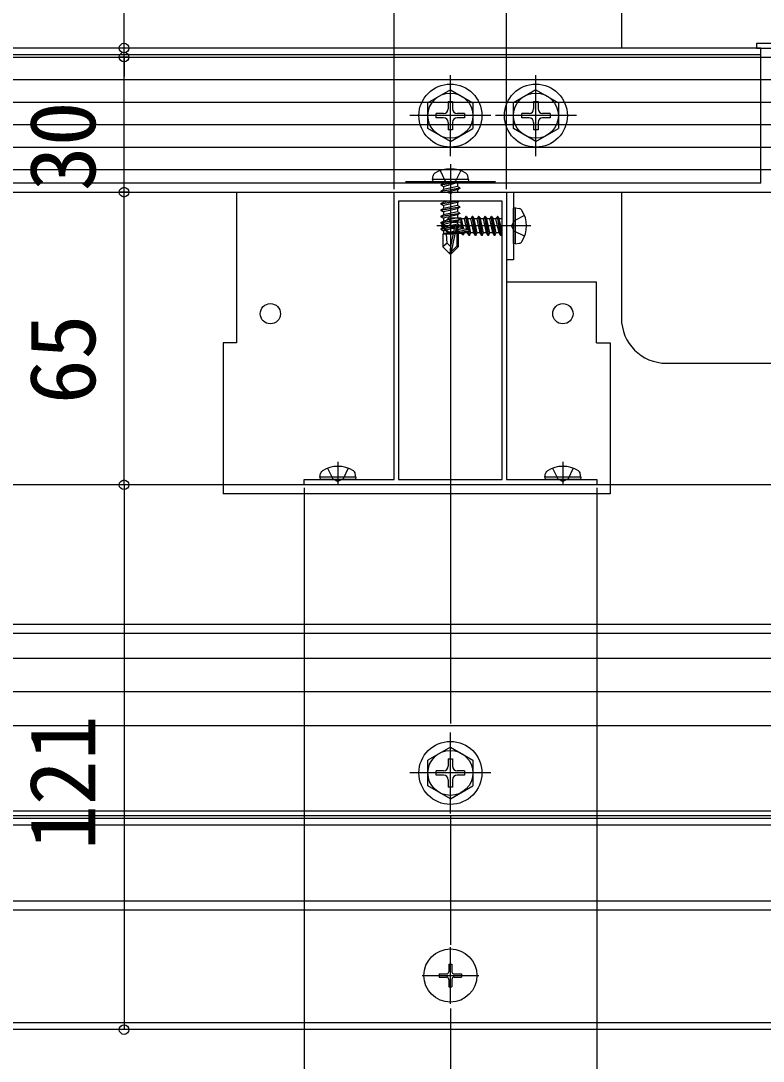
# Model space of a CAD drawing. Units: millimetres, scale not verified. Extents: x -875 to 875, y -1304 to 1296.
# Drawn here: x -444.2 to -279.2, y 142.9 to 374 of the extents above; entities that cross this region are included whole.
import ezdxf
from ezdxf.enums import TextEntityAlignment as Align

# ---------------------------------------------------------------- set-up
doc = ezdxf.new("R2010")
doc.units = ezdxf.units.MM
doc.header["$LTSCALE"] = 8
for name, color, linetype in [('0-3_YKK_11', 7, 'Continuous'), ('0-4_YKK_12', 2, 'Continuous'), ('0-5_YKK_13', 4, 'Continuous'), ('0-7_YKK_D', 6, 'Continuous'), ('0-9_YSS_K', 3, 'Continuous')]:
    doc.layers.add(name, color=color, linetype=linetype)
doc.styles.add('ＭＳ ゴシック', font='')
doc.styles.get('ＭＳ ゴシック').set_extended_font_data('MS Gothic')

msp = doc.modelspace()

# ---------------------------------------------------------------- linework, layer by layer
at = {"layer": '0-3_YKK_11'}
for points in [[(-316.218, 270.895), (-381.218, 270.895), (-381.218, 272.095), (-374.177, 272.095), (-373.993, 271.975), (-373.443, 271.975), (-373.26, 272.095), (-361.218, 272.095), (-361.218, 335.895), (-349.177, 335.895), (-348.993, 335.775), (-348.443, 335.775), (-348.26, 335.895), (-336.218, 335.895), (-336.218, 272.095), (-324.177, 272.095), (-323.993, 271.975), (-323.443, 271.975), (-323.26, 272.095), (-316.218, 272.095)], [(-360.218, 333.895), (-360.218, 272.095), (-337.218, 272.095), (-337.218, 333.895)]]:
    msp.add_lwpolyline(points, close=True, dxfattribs=at)
at = {"layer": '0-4_YKK_12'}
for p, q in [((-279.718, 367.895), (-601.368, 367.895)), ((-279.718, 366.395), (-601.368, 366.395)), ((507.782, 239.895), (-605.218, 239.895)), ((507.782, 237.869), (-605.218, 237.869)), ((507.782, 232.295), (-605.218, 232.295)), ((507.782, 224.895), (-605.218, 224.895)), ((507.782, 217.395), (-605.218, 217.395)), ((511.282, 198.395), (-608.718, 198.395)), ((511.282, 197.395), (-608.718, 197.395)), ((507.782, 196.808), (-605.218, 196.808)), ((507.782, 195.271), (-605.218, 195.271)), ((507.782, 178.396), (-605.218, 178.396)), ((511.282, 176.395), (-608.718, 176.395)), ((511.282, 151.395), (-608.718, 151.395)), ((507.782, 151.396), (-605.218, 151.396)), ((507.782, 149.896), (-605.218, 149.896))]:
    msp.add_line(p, q, dxfattribs=at)
for points in [[(-279.718, 337.895), (-279.718, 365.895), (-279.718, 367.895)], [(-279.718, 337.895), (-593.718, 337.895), (-601.368, 337.895)], [(511.282, 270.895), (495.782, 270.895), (-592.718, 270.895), (-608.718, 270.895)]]:
    msp.add_lwpolyline(points, dxfattribs=at)
at = {"layer": '0-5_YKK_13'}
for p, q in [((-593.718, 365.895), (496.282, 365.895)), ((-593.718, 360.895), (496.282, 360.895)), ((-348.718, 343.895), (-348.718, 361.895)), ((-329.718, 343.895), (-329.718, 361.895)), ((-348.718, 358.645), (-353.718, 355.758)), ((-348.718, 358.645), (-343.718, 355.758)), ((-329.718, 358.645), (-334.718, 355.758)), ((-329.718, 358.645), (-324.718, 355.758)), ((-593.718, 355.895), (496.282, 355.895)), ((-349.218, 356.045), (-349.218, 354.395)), ((-349.218, 356.045), (-348.218, 356.045)), ((-348.218, 356.045), (-348.218, 354.395)), ((-330.218, 356.045), (-330.218, 354.395)), ((-330.218, 356.045), (-329.218, 356.045)), ((-329.218, 356.045), (-329.218, 354.395)), ((-353.718, 350.032), (-353.718, 355.758)), ((-343.718, 355.758), (-343.718, 350.032)), ((-334.718, 350.032), (-334.718, 355.758)), ((-324.718, 355.758), (-324.718, 350.032)), ((-339.718, 352.895), (-357.718, 352.895)), ((-350.218, 353.395), (-351.868, 353.395)), ((-351.868, 352.395), (-351.868, 353.395)), ((-350.218, 352.395), (-351.868, 352.395)), ((-349.218, 351.395), (-349.218, 349.745)), ((-348.218, 351.395), (-348.218, 349.745)), ((-345.568, 353.395), (-347.218, 353.395)), ((-345.568, 352.395), (-347.218, 352.395)), ((-345.568, 353.395), (-345.568, 352.395)), ((-320.718, 352.895), (-338.718, 352.895)), ((-331.218, 353.395), (-332.868, 353.395)), ((-332.868, 352.395), (-332.868, 353.395)), ((-331.218, 352.395), (-332.868, 352.395)), ((-330.218, 351.395), (-330.218, 349.745)), ((-329.218, 351.395), (-329.218, 349.745)), ((-326.568, 353.395), (-328.218, 353.395)), ((-326.568, 352.395), (-328.218, 352.395)), ((-326.568, 353.395), (-326.568, 352.395)), ((-593.718, 350.895), (496.282, 350.895)), ((-348.718, 347.145), (-353.718, 350.032)), ((-348.218, 349.745), (-349.218, 349.745)), ((-348.718, 347.145), (-343.718, 350.032)), ((-329.718, 347.145), (-334.718, 350.032)), ((-329.218, 349.745), (-330.218, 349.745)), ((-329.718, 347.145), (-324.718, 350.032)), ((-593.718, 345.895), (496.282, 345.895)), ((-348.718, 342.095), (-348.718, 321.195)), ((-593.718, 340.895), (496.282, 340.895)), ((-338.718, 338.195), (-358.718, 338.195)), ((-352.718, 338.695), (-352.577, 339.498)), ((-344.718, 338.695), (-352.718, 338.695)), ((-352.718, 338.695), (-352.63, 338.195)), ((-344.806, 338.195), (-352.63, 338.195)), ((-350.818, 337.545), (-347.218, 338.145)), ((-347.218, 338.045), (-350.818, 337.445)), ((-350.818, 337.545), (-350.268, 337.863)), ((-350.818, 337.545), (-350.818, 337.445)), ((-350.818, 337.545), (-350.818, 337.445)), ((-350.818, 337.445), (-350.268, 337.128)), ((-347.218, 338.145), (-350.268, 337.863)), ((-350.268, 337.128), (-347.218, 338.045)), ((-350.268, 337.995), (-350.268, 337.863)), ((-347.218, 338.145), (-347.218, 338.045)), ((-347.168, 337.995), (-347.168, 337.163)), ((-344.718, 338.695), (-344.86, 339.498)), ((-344.718, 338.695), (-344.806, 338.195)), ((-593.718, 335.895), (496.282, 335.895)), ((-396.221, 335.895), (-396.221, 302.395)), ((-396.221, 335.895), (-334.718, 335.895)), ((-350.818, 336.145), (-346.618, 336.845)), ((-346.618, 336.745), (-350.818, 336.045)), ((-350.818, 336.145), (-350.268, 336.463)), ((-350.818, 336.145), (-350.818, 336.045)), ((-350.818, 336.045), (-350.558, 335.895)), ((-347.168, 337.163), (-350.268, 336.463)), ((-350.268, 337.128), (-350.268, 336.463)), ((-347.168, 336.428), (-349.527, 335.895)), ((-346.618, 336.845), (-347.168, 337.163)), ((-346.618, 336.745), (-347.168, 336.428)), ((-347.168, 336.428), (-347.168, 335.895)), ((-346.618, 336.845), (-346.618, 336.745)), ((-336.218, 335.895), (-336.218, 315.895)), ((-346.919, 333.895), (-350.818, 333.245)), ((-350.818, 333.345), (-347.519, 333.895)), ((-350.818, 333.345), (-350.268, 333.663)), ((-350.818, 333.345), (-350.818, 333.245)), ((-350.818, 333.245), (-350.268, 332.928)), ((-349.239, 333.895), (-350.268, 333.663)), ((-350.268, 333.895), (-350.268, 333.663)), ((-347.168, 332.963), (-350.268, 332.263)), ((-350.268, 332.928), (-350.268, 332.263)), ((-347.168, 333.628), (-347.168, 332.963)), ((-346.618, 332.645), (-347.168, 332.963)), ((-350.818, 331.945), (-346.618, 332.645)), ((-346.618, 332.545), (-350.818, 331.845)), ((-350.818, 331.945), (-350.268, 332.263)), ((-350.818, 331.945), (-350.818, 331.845)), ((-350.818, 331.845), (-350.268, 331.528)), ((-350.818, 330.545), (-346.618, 331.245)), ((-346.618, 331.145), (-350.818, 330.445)), ((-350.818, 330.545), (-350.268, 330.863)), ((-350.818, 330.545), (-350.818, 330.445)), ((-347.168, 331.563), (-350.268, 330.863)), ((-350.268, 331.528), (-350.268, 330.863)), ((-347.168, 332.228), (-347.168, 331.563)), ((-346.618, 331.245), (-347.168, 331.563)), ((-347.168, 330.828), (-347.168, 330.163)), ((-346.618, 332.645), (-346.618, 332.545)), ((-346.618, 331.245), (-346.618, 331.145)), ((-345.268, 330.495), (-345.586, 329.945)), ((-344.769, 327.497), (-345.268, 330.495)), ((-345.168, 330.495), (-345.268, 330.495)), ((-345.168, 330.495), (-344.664, 327.47)), ((-345.168, 330.495), (-344.851, 329.945)), ((-343.868, 330.495), (-344.186, 329.945)), ((-343.168, 326.295), (-343.868, 330.495)), ((-343.768, 330.495), (-343.868, 330.495)), ((-343.768, 330.495), (-343.068, 326.295)), ((-343.768, 330.495), (-343.451, 329.945)), ((-342.468, 330.495), (-342.786, 329.945)), ((-341.768, 326.295), (-342.468, 330.495)), ((-342.368, 330.495), (-342.468, 330.495)), ((-342.368, 330.495), (-341.668, 326.295)), ((-342.368, 330.495), (-342.051, 329.945)), ((-341.068, 330.495), (-341.386, 329.945)), ((-340.368, 326.295), (-341.068, 330.495)), ((-340.968, 330.495), (-341.068, 330.495)), ((-340.968, 330.495), (-340.268, 326.295)), ((-340.968, 330.495), (-340.651, 329.945)), ((-339.668, 330.495), (-339.986, 329.945)), ((-338.968, 326.295), (-339.668, 330.495)), ((-339.568, 330.495), (-339.668, 330.495)), ((-339.568, 330.495), (-338.868, 326.295)), ((-339.568, 330.495), (-339.251, 329.945)), ((-338.268, 330.495), (-338.586, 329.945)), ((-337.568, 326.295), (-338.268, 330.495)), ((-338.168, 330.495), (-338.268, 330.495)), ((-338.168, 330.495), (-337.468, 326.295)), ((-338.168, 330.495), (-337.851, 329.945)), ((-334.218, 332.395), (-334.718, 332.307)), ((-334.718, 324.483), (-334.718, 332.307)), ((-334.218, 332.395), (-333.416, 332.254)), ((-334.218, 324.395), (-334.218, 332.395)), ((-330.818, 328.395), (-351.718, 328.395)), ((-350.818, 330.445), (-350.268, 330.128)), ((-350.818, 329.145), (-346.618, 329.845)), ((-346.618, 329.745), (-350.818, 329.045)), ((-350.818, 329.145), (-350.268, 329.463)), ((-350.818, 329.145), (-350.818, 329.045)), ((-350.818, 329.045), (-350.268, 328.728)), ((-350.818, 327.745), (-347.793, 328.25)), ((-347.821, 328.145), (-350.818, 327.645)), ((-350.718, 328.545), (-349.168, 330.095)), ((-350.718, 328.545), (-350.718, 328.245)), ((-349.097, 328.395), (-350.718, 328.545)), ((-349.097, 328.395), (-350.718, 328.395)), ((-350.294, 328.245), (-350.718, 328.245)), ((-350.718, 328.245), (-349.168, 326.695)), ((-349.044, 326.995), (-350.294, 328.245)), ((-344.596, 327.063), (-350.294, 328.245)), ((-347.168, 330.163), (-350.268, 329.463)), ((-350.268, 330.128), (-350.268, 329.463)), ((-347.168, 328.763), (-350.268, 328.063)), ((-350.268, 328.728), (-350.268, 328.063)), ((-346.318, 330.095), (-349.168, 330.095)), ((-348.365, 329.138), (-349.168, 330.095)), ((-344.712, 327.486), (-349.097, 328.395)), ((-347.809, 328.202), (-348.718, 323.817)), ((-347.386, 328.318), (-348.568, 322.62)), ((-347.386, 328.317), (-346.618, 328.445)), ((-346.618, 328.345), (-347.331, 328.227)), ((-347.318, 328.147), (-347.318, 323.87)), ((-346.618, 329.845), (-347.168, 330.163)), ((-347.168, 329.428), (-347.168, 328.763)), ((-346.618, 328.445), (-347.168, 328.763)), ((-346.618, 329.845), (-346.618, 329.745)), ((-346.618, 328.445), (-346.618, 328.345)), ((-346.318, 330.095), (-346.251, 329.945)), ((-346.318, 327.819), (-346.318, 330.095)), ((-346.035, 327.76), (-346.318, 329.478)), ((-345.586, 329.945), (-346.251, 329.945)), ((-345.744, 327.7), (-346.251, 329.945)), ((-345.046, 327.555), (-345.586, 329.945)), ((-344.151, 326.845), (-344.851, 329.945)), ((-344.186, 329.945), (-344.851, 329.945)), ((-342.751, 326.845), (-343.451, 329.945)), ((-342.786, 329.945), (-343.451, 329.945)), ((-341.351, 326.845), (-342.051, 329.945)), ((-341.386, 329.945), (-342.051, 329.945)), ((-339.951, 326.845), (-340.651, 329.945)), ((-339.986, 329.945), (-340.651, 329.945)), ((-338.551, 326.845), (-339.251, 329.945)), ((-338.586, 329.945), (-339.251, 329.945)), ((-337.218, 327.144), (-337.851, 329.945)), ((-337.218, 329.945), (-337.851, 329.945)), ((-350.818, 327.745), (-350.268, 328.063)), ((-350.818, 327.745), (-350.818, 327.645)), ((-350.818, 327.645), (-350.268, 327.328)), ((-350.418, 326.595), (-350.268, 326.663)), ((-350.418, 326.595), (-350.418, 323.745)), ((-348.142, 326.595), (-350.418, 326.595)), ((-347.878, 327.868), (-350.268, 327.328)), ((-350.268, 327.328), (-350.268, 326.663)), ((-348.023, 327.17), (-350.268, 326.663)), ((-348.083, 326.878), (-349.801, 326.595)), ((-349.168, 326.695), (-349.044, 326.995)), ((-346.199, 326.695), (-349.168, 326.695)), ((-344.767, 326.995), (-349.044, 326.995)), ((-348.139, 326.612), (-348.223, 326.595)), ((-347.168, 327.363), (-347.321, 327.328)), ((-346.718, 327.103), (-347.318, 327.004)), ((-346.718, 326.888), (-347.318, 326.771)), ((-347.018, 326.595), (-347.318, 326.595)), ((-347.168, 328.028), (-347.168, 327.363)), ((-346.718, 327.103), (-347.168, 327.363)), ((-346.718, 326.888), (-347.018, 326.714)), ((-347.018, 326.714), (-347.018, 323.745)), ((-346.718, 327.103), (-346.718, 326.888)), ((-346.302, 327.815), (-346.318, 327.899)), ((-346.318, 326.695), (-346.318, 326.995)), ((-346.026, 326.395), (-346.199, 326.695)), ((-346.026, 326.395), (-346.143, 326.995)), ((-345.811, 326.395), (-346.026, 326.395)), ((-345.811, 326.395), (-345.909, 326.995)), ((-345.811, 326.395), (-345.551, 326.845)), ((-345.551, 326.845), (-345.585, 326.998)), ((-344.886, 326.845), (-345.551, 326.845)), ((-344.568, 326.295), (-344.687, 327.008)), ((-344.596, 327.063), (-344.468, 326.295)), ((-344.468, 326.295), (-344.568, 326.295)), ((-344.468, 326.295), (-344.151, 326.845)), ((-343.486, 326.845), (-344.151, 326.845)), ((-343.068, 326.295), (-343.168, 326.295)), ((-343.068, 326.295), (-342.751, 326.845)), ((-342.086, 326.845), (-342.751, 326.845)), ((-341.668, 326.295), (-341.768, 326.295)), ((-341.668, 326.295), (-341.351, 326.845)), ((-340.686, 326.845), (-341.351, 326.845)), ((-340.268, 326.295), (-340.368, 326.295)), ((-340.268, 326.295), (-339.951, 326.845)), ((-339.286, 326.845), (-339.951, 326.845)), ((-338.868, 326.295), (-338.968, 326.295)), ((-338.868, 326.295), (-338.551, 326.845)), ((-337.886, 326.845), (-338.551, 326.845)), ((-337.468, 326.295), (-337.568, 326.295)), ((-337.468, 326.295), (-337.218, 326.728)), ((-349.461, 324.549), (-350.418, 323.745)), ((-348.868, 322.195), (-350.418, 323.745)), ((-348.718, 323.817), (-348.868, 322.195)), ((-348.718, 323.817), (-348.718, 322.195)), ((-347.318, 323.87), (-348.568, 322.62)), ((-348.568, 322.195), (-347.018, 323.745)), ((-347.018, 323.745), (-347.318, 323.87)), ((-334.218, 324.395), (-334.718, 324.483)), ((-334.218, 324.395), (-333.416, 324.537)), ((-348.868, 322.195), (-348.568, 322.195)), ((-348.568, 322.62), (-348.568, 322.195)), ((-316.221, 315.895), (-336.218, 315.895)), ((-316.221, 302.395), (-316.221, 315.895)), ((-396.221, 302.395), (-399.221, 302.395)), ((-373.718, 275.995), (-373.718, 270.895)), ((-323.718, 275.995), (-323.718, 270.895)), ((-377.718, 272.595), (-377.577, 273.398)), ((-369.718, 272.595), (-369.86, 273.398)), ((-327.718, 272.595), (-327.577, 273.398)), ((-319.718, 272.595), (-319.86, 273.398)), ((-369.718, 272.595), (-377.718, 272.595)), ((-377.718, 272.595), (-377.63, 272.095)), ((-369.806, 272.095), (-377.63, 272.095)), ((-369.718, 272.595), (-369.806, 272.095)), ((-319.718, 272.595), (-327.718, 272.595)), ((-327.718, 272.595), (-327.63, 272.095)), ((-319.806, 272.095), (-327.63, 272.095)), ((-319.718, 272.595), (-319.806, 272.095)), ((-313.221, 268.896), (-399.221, 268.896)), ((-348.718, 197.896), (-348.718, 215.896)), ((-348.718, 212.646), (-353.718, 209.759)), ((-348.718, 212.646), (-343.718, 209.759)), ((-353.718, 204.032), (-353.718, 209.759)), ((-349.218, 210.046), (-349.218, 208.396)), ((-349.218, 210.046), (-348.218, 210.046)), ((-348.218, 210.046), (-348.218, 208.396)), ((-343.718, 209.759), (-343.718, 204.032)), ((-339.718, 206.896), (-357.718, 206.896)), ((-350.218, 207.396), (-351.868, 207.396)), ((-351.868, 206.396), (-351.868, 207.396)), ((-350.218, 206.396), (-351.868, 206.396)), ((-345.568, 207.396), (-347.218, 207.396)), ((-345.568, 206.396), (-347.218, 206.396)), ((-345.568, 207.396), (-345.568, 206.396)), ((-348.718, 201.146), (-353.718, 204.032)), ((-349.218, 205.396), (-349.218, 203.746)), ((-348.218, 203.746), (-349.218, 203.746)), ((-348.718, 201.146), (-343.718, 204.032)), ((-348.218, 205.396), (-348.218, 203.746)), ((-348.718, 155.596), (-348.718, 168.196)), ((-349.068, 164.396), (-348.368, 164.396)), ((-349.068, 164.396), (-349.068, 162.746)), ((-348.368, 164.396), (-348.368, 162.746)), ((-355.018, 161.896), (-342.418, 161.896)), ((-351.218, 162.246), (-351.218, 161.546)), ((-351.218, 162.246), (-349.568, 162.246)), ((-347.868, 162.246), (-346.218, 162.246)), ((-346.218, 162.246), (-346.218, 161.546)), ((-351.218, 161.546), (-349.568, 161.546)), ((-349.068, 161.046), (-349.068, 159.396)), ((-348.368, 161.046), (-348.368, 159.396)), ((-347.868, 161.546), (-346.218, 161.546)), ((-349.068, 159.396), (-348.368, 159.396))]:
    msp.add_line(p, q, dxfattribs=at)
msp.add_lwpolyline([(-213.718, 368.895), (-280.718, 368.895), (-280.718, 367.895), (-213.718, 367.895)], close=True, dxfattribs=at)
for points in [[(-351.018, 340.675), (-349.863, 338.358), (-348.718, 337.749)], [(-346.418, 340.675), (-347.573, 338.358), (-348.718, 337.749)], [(-334.718, 335.895), (-334.718, 320.895), (-336.218, 320.895)], [(-346.705, 333.895), (-347.168, 333.628), (-350.268, 332.928)], [(-346.618, 332.545), (-347.168, 332.228), (-350.268, 331.528)], [(-346.618, 331.145), (-347.168, 330.828), (-350.268, 330.128)], [(-332.239, 330.695), (-334.555, 329.54), (-335.164, 328.395)], [(-346.618, 329.745), (-347.168, 329.428), (-350.268, 328.728)], [(-349.097, 328.395), (-348.365, 329.138), (-346.318, 329.295)], [(-346.618, 328.345), (-347.168, 328.028), (-347.318, 327.994)], [(-343.168, 326.295), (-343.486, 326.845), (-344.186, 329.945)], [(-341.768, 326.295), (-342.086, 326.845), (-342.786, 329.945)], [(-340.368, 326.295), (-340.686, 326.845), (-341.386, 329.945)], [(-338.968, 326.295), (-339.286, 326.845), (-339.986, 329.945)], [(-337.568, 326.295), (-337.886, 326.845), (-338.586, 329.945)], [(-332.239, 326.095), (-334.555, 327.25), (-335.164, 328.395)], [(-348.718, 323.817), (-349.461, 324.549), (-349.618, 326.595)], [(-344.568, 326.295), (-344.886, 326.845), (-344.92, 326.995)], [(-399.221, 302.395), (-399.221, 270.895), (-399.221, 268.896)], [(-316.221, 302.395), (-313.221, 302.395), (-313.221, 270.895), (-313.221, 268.896)], [(-376.018, 274.575), (-374.863, 272.258), (-373.718, 271.649)], [(-371.418, 274.575), (-372.573, 272.258), (-373.718, 271.649)], [(-326.018, 274.575), (-324.863, 272.258), (-323.718, 271.649)], [(-321.418, 274.575), (-322.573, 272.258), (-323.718, 271.649)]]:
    msp.add_lwpolyline(points, dxfattribs=at)
for centre, radius in [((-348.718, 352.895), 7), ((-329.718, 352.895), 7), ((-348.718, 352.895), 5), ((-329.718, 352.895), 5), ((-388.721, 308.897), 2.25), ((-323.721, 308.897), 2.25), ((-348.718, 206.896), 7), ((-348.718, 206.896), 5), ((-348.718, 161.896), 5.9)]:
    msp.add_circle(centre, radius, dxfattribs=at)
for centre, radius, start, end in [((-350.218, 354.395), 1, 270, 0), ((-347.218, 354.395), 1, 180, 270), ((-331.218, 354.395), 1, 270, 0), ((-328.218, 354.395), 1, 180, 270), ((-350.218, 351.395), 1, 0, 90), ((-347.218, 351.395), 1, 90, 180), ((-331.218, 351.395), 1, 0, 90), ((-328.218, 351.395), 1, 90, 180), ((-351.69, 339.342), 0.9, 122.05588, 170), ((-348.718, 334.595), 6.5, 57.94412, 122.05588), ((-345.746, 339.342), 0.9, 10, 57.94412), ((-350.468, 337.995), 0.2, 0, 90), ((-346.968, 337.995), 0.2, 90, 180), ((-333.572, 331.367), 0.9, 32.05588, 80), ((-338.318, 328.395), 6.5, 327.94412, 32.05588), ((-347.567, 328.147), 0.248, 0, 167.19096), ((-344.767, 327.243), 0.248, 270, 77.19096), ((-333.572, 325.423), 0.9, 280, 327.94412), ((-373.718, 268.495), 6.5, 57.94412, 122.05588), ((-323.718, 268.495), 6.5, 57.94412, 122.05588), ((-376.69, 273.241), 0.9, 122.05588, 170), ((-370.746, 273.241), 0.9, 10, 57.94412), ((-326.69, 273.241), 0.9, 122.05588, 170), ((-320.746, 273.241), 0.9, 10, 57.94412), ((-350.218, 208.396), 1, 270, 0), ((-347.218, 208.396), 1, 180, 270), ((-350.218, 205.396), 1, 0, 90), ((-347.218, 205.396), 1, 90, 180), ((-349.568, 162.746), 0.5, 270, 0), ((-347.868, 162.746), 0.5, 180, 270), ((-349.568, 161.046), 0.5, 0, 90), ((-347.868, 161.046), 0.5, 90, 180)]:
    msp.add_arc(centre, radius, start, end, dxfattribs=at)
at = {"layer": '0-7_YKK_D'}
for p, q in [((-361.218, 336.595), (-361.218, 408.895)), ((-336.218, 336.595), (-336.218, 408.895)), ((-421.218, 367.895), (-421.218, 392.086)), ((-420.221, 367.895), (-422.218, 367.895)), ((-421.218, 365.895), (-421.218, 367.895)), ((-420.221, 365.895), (-422.218, 365.895)), ((-420.221, 365.895), (-422.218, 365.895)), ((-421.218, 365.895), (-421.218, 361.595)), ((-421.218, 335.895), (-421.218, 365.895)), ((-420.221, 335.895), (-422.218, 335.895)), ((-420.221, 335.895), (-422.218, 335.895)), ((-421.218, 270.895), (-421.218, 335.895)), ((-348.718, 323.695), (-348.718, 217.895)), ((-420.221, 270.895), (-422.218, 270.895)), ((-420.221, 270.895), (-422.218, 270.895)), ((-421.218, 270.895), (-421.218, 149.896)), ((-381.218, 270.195), (-381.218, 108.896)), ((-316.218, 270.195), (-316.218, 108.896)), ((-348.718, 197.396), (-348.718, 168.696)), ((-348.718, 154.596), (-348.718, -6.194)), ((-348.718, 154.596), (-348.718, -6.194)), ((-420.221, 149.896), (-422.218, 149.896))]:
    msp.add_line(p, q, dxfattribs=at)
for centre in [(-421.218, 367.895), (-421.218, 365.895), (-421.218, 365.895), (-421.218, 335.895), (-421.218, 335.895), (-421.218, 270.895), (-421.218, 270.895), (-421.218, 149.896)]:
    msp.add_circle(centre, 1.075, dxfattribs=at)
at = {"layer": '0-9_YSS_K'}
for p, q in [((-310.718, 497.895), (-310.718, 367.895)), ((-310.718, 335.895), (-310.718, 307.895)), ((-300.718, 297.895), (-274.718, 297.895))]:
    msp.add_line(p, q, dxfattribs=at)
msp.add_arc((-300.718, 307.895), 10, 180, 270, dxfattribs=at)

# ---------------------------------------------------------------- texts
at = {"layer": '0-7_YKK_D', "style": 'ＭＳ ゴシック'}
for s, p in [('30', (-423.218, 336.122)), ('65', (-423.218, 288.793)), ('121', (-423.218, 189.77))]:
    msp.add_text(s, height=14.66, rotation=90, dxfattribs=at).set_placement(p, align=Align.BOTTOM_LEFT)

doc.saveas('drawing.dxf')
